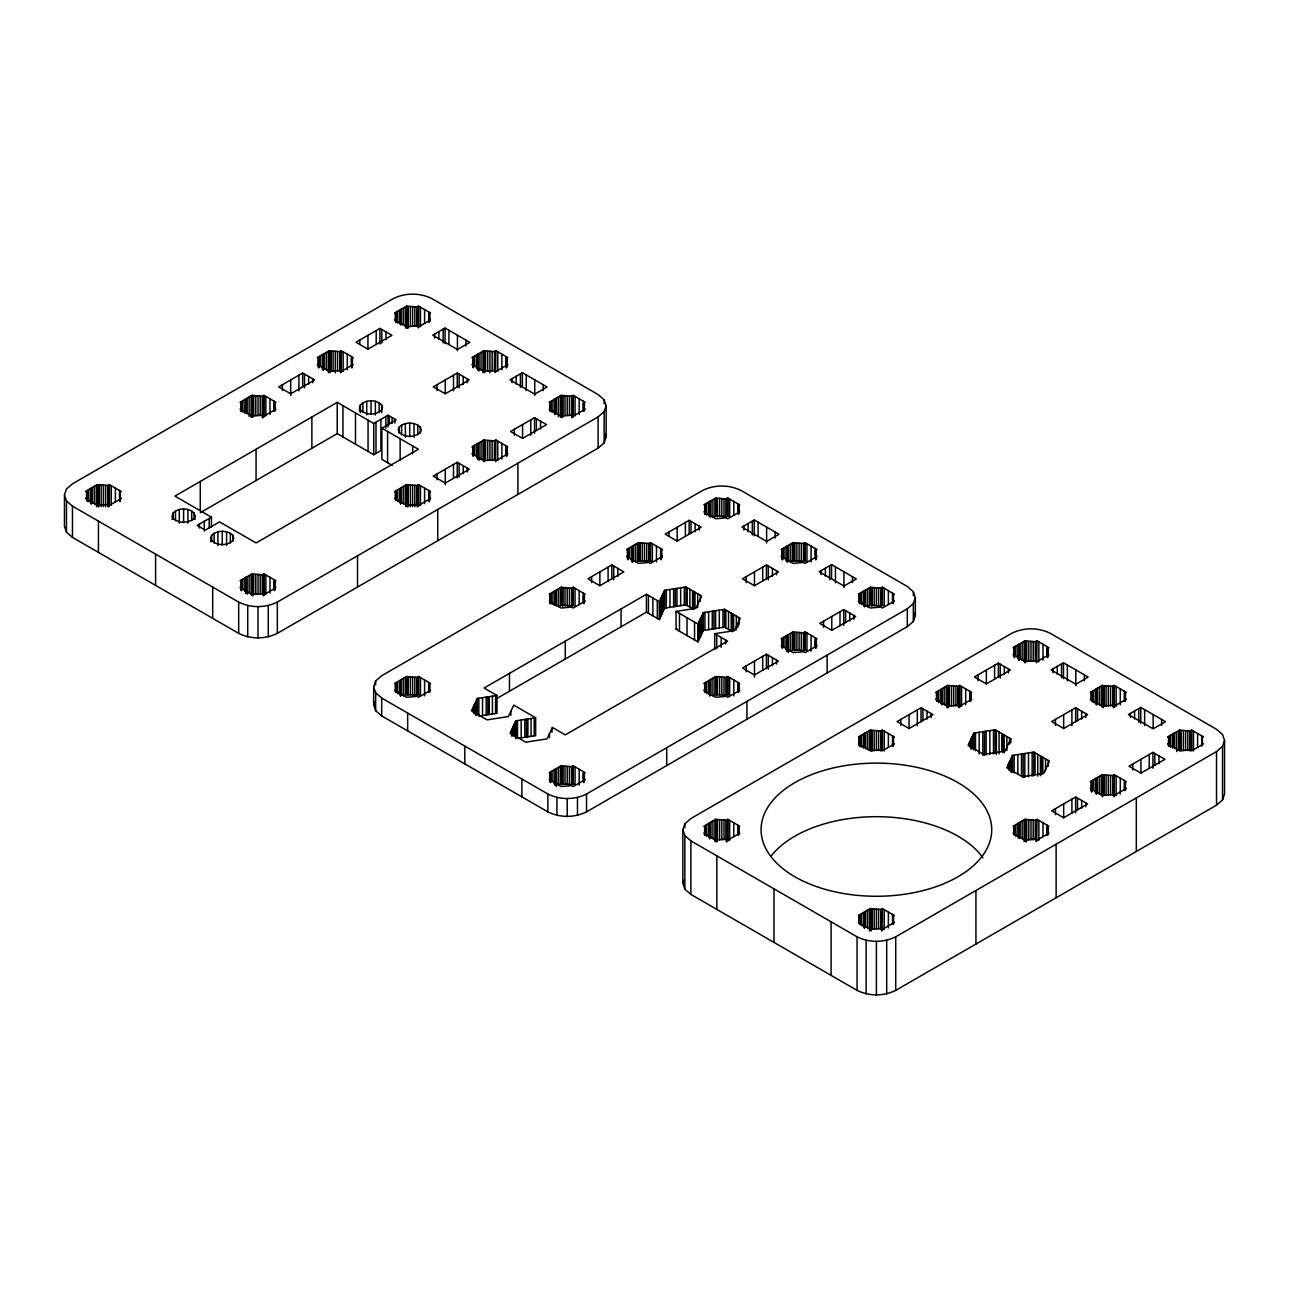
<?xml version="1.0" encoding="UTF-8"?>
<svg xmlns="http://www.w3.org/2000/svg" width="1289" height="1289" viewBox="0 0 1289 1289"><rect width="100%" height="100%" fill="white"/><g stroke="black" fill="none" stroke-linecap="round" stroke-linejoin="round"><path stroke-width="1.5" d="M87.04 492.462L87.04 497.522L85.428 498.44L97.416 505.369L107.793 504.434L109.388 505.369L121.375 498.44L119.764 497.522L119.764 492.462L121.375 491.528L109.388 484.616L107.793 485.534L97.416 484.616L85.428 491.528L87.04 492.462L87.04 501.437M241.639 403.199L241.639 408.259L240.028 409.193L245.973 412.625L252.016 416.105L262.392 415.187L263.987 416.105L275.975 409.193L274.364 408.259L274.364 403.199L275.975 402.281L263.987 395.352L262.392 396.287L252.016 395.352L240.028 402.281L241.639 403.199L241.639 411.014M241.639 581.71L241.639 586.785L240.028 587.703L252.016 594.616L262.392 593.697L263.987 594.616L275.975 587.703L274.364 586.785L274.364 581.71L275.975 580.791L263.987 573.879L262.392 574.797L252.016 573.879L240.028 580.791L241.639 581.71L241.639 590.684M318.931 358.568L318.931 363.643L317.336 364.561L329.307 371.474L339.684 370.555L341.295 371.474L353.283 364.561L351.671 363.627L351.671 358.568L353.283 357.649L341.295 350.721L339.7 351.655L329.307 350.721L317.336 357.649L318.931 358.568L318.931 367.542M550.838 403.199L550.838 408.259L549.227 409.193L561.214 416.105L571.591 415.187L573.186 416.105L585.174 409.193L583.563 408.259L583.579 403.199L585.174 402.281L573.202 395.352L571.591 396.287L561.214 395.352L549.227 402.281L550.838 403.199L550.838 411.014M550.838 595.099L550.838 600.175L549.227 601.093L561.214 608.021L571.591 607.087L573.186 608.021L585.174 601.093L583.563 600.175L583.579 595.115L585.174 594.181L573.202 587.268L571.591 588.187L561.214 587.268L549.227 594.181L550.838 595.099L550.838 603.043M550.838 773.626L550.838 778.685L549.227 779.619L561.214 786.532L571.591 785.597L573.186 786.532L585.174 779.619L583.563 778.685L583.579 773.626L585.174 772.691L573.202 765.779L571.591 766.697L561.214 765.779L549.227 772.691L550.838 773.626L550.838 782.665M628.13 550.484L628.13 555.543L626.535 556.461L638.522 563.39L648.883 562.455L650.494 563.39L662.482 556.461L660.87 555.543L660.87 550.484L662.482 549.549L650.494 542.637L648.899 543.555L638.506 542.637L626.535 549.549L628.13 550.484L628.13 559.507M705.437 505.852L705.437 510.911L703.826 511.846L715.814 518.758L726.19 517.824L727.802 518.758L739.773 511.846L738.178 510.911L738.178 505.852L739.773 504.917L727.802 498.005L726.19 498.924L715.814 498.005L703.826 504.917L705.437 505.852L705.437 513.779M705.437 684.362L705.437 689.438L703.826 690.356L709.772 693.788L715.814 697.268L726.19 696.35L727.802 697.268L739.773 690.356L738.178 689.422L738.178 684.362L739.773 683.444L727.802 676.516L726.19 677.45L715.814 676.516L703.826 683.444L705.437 684.362L705.437 692.306M705.437 827.167L705.437 832.227L703.826 833.161L715.814 840.074L726.19 839.155L727.802 840.074L739.773 833.161L738.178 832.227L738.178 827.167L739.773 826.249L727.802 819.321L726.19 820.255L715.814 819.321L703.826 826.249L705.437 827.167L705.437 835.095M782.729 550.484L782.729 555.543L781.134 556.461L793.122 563.39L803.482 562.455L805.093 563.39L817.081 556.461L815.47 555.543L815.47 550.484L817.081 549.549L805.093 542.637L803.498 543.555L793.122 542.637L781.134 549.549L782.729 550.484L782.729 559.507M782.729 639.731L782.729 644.806L781.134 645.725L793.122 652.637L803.482 651.718L805.093 652.637L817.081 645.725L815.47 644.806L815.47 639.731L817.081 638.812L805.093 631.9L803.498 632.818L793.122 631.9L781.134 638.812L782.729 639.731L782.729 647.674M859.602 596.356L860.037 600.175L858.426 601.093L870.413 608.021L880.79 607.087L882.401 608.021L894.373 601.093L892.778 600.175L892.778 595.115L894.373 594.181L882.401 587.268L880.79 588.187L870.413 587.268L858.426 594.181L860.037 595.099L859.602 602.881M859.602 739.161L860.037 742.98L858.426 743.898L870.413 750.81L880.79 749.892L882.401 750.81L894.373 743.898L892.778 742.98L892.778 737.904L894.373 736.986L882.401 730.073L880.79 730.992L870.413 730.073L858.426 736.986L860.037 737.904L859.602 745.687M859.602 917.687L860.037 921.49L858.426 922.408L870.413 929.337L880.79 928.402L882.401 929.337L894.373 922.408L892.778 921.49L892.778 916.431L894.373 915.496L882.401 908.584L880.79 909.502L870.413 908.584L858.426 915.496L860.037 916.431L859.602 924.197M1091.928 693.273L1091.928 698.348L1090.333 699.266L1096.262 702.698L1102.321 706.195L1112.681 705.26L1114.292 706.195L1126.28 699.266L1124.669 698.348L1124.669 693.289L1126.28 692.354L1114.292 685.442L1112.697 686.36L1102.321 685.442L1090.333 692.354L1091.928 693.273L1091.928 701.216M1091.928 782.536L1091.928 787.611L1090.333 788.53L1096.262 791.962L1102.321 795.442L1112.681 794.523L1114.292 795.442L1126.28 788.53L1124.669 787.595L1124.669 782.536L1126.28 781.617L1114.292 774.689L1112.697 775.624L1102.321 774.689L1090.333 781.617L1091.928 782.536L1091.928 791.575M1169.236 737.904L1169.236 742.98L1167.641 743.898L1173.57 747.33L1179.612 750.81L1189.989 749.892L1191.6 750.81L1203.572 743.898L1201.976 742.98L1201.976 737.904L1203.572 736.986L1191.6 730.073L1189.989 730.992L1179.612 730.073L1167.641 736.986L1169.236 737.904L1169.236 745.848M172.13 519.531L172.968 513.135C178.414 507.608 188.79 507.608 194.236 513.135L195.074 519.531M195.074 515.632L194.236 518.13C188.79 523.656 178.414 523.656 172.968 518.13L172.13 515.632M210.784 537.948L211.622 535.451C217.051 529.924 227.444 529.924 232.874 535.451L233.728 537.948L232.874 540.445C227.444 545.972 217.051 545.972 211.622 540.445L210.784 537.948L210.784 541.847M359.583 407.405L360.421 404.907C365.867 399.381 376.243 399.381 381.689 404.907L382.527 407.405L381.689 409.902C376.243 415.429 365.867 415.429 360.421 409.902L359.583 407.405L359.583 411.304M399.074 427.223L398.237 429.72L399.074 432.218C404.504 437.744 414.897 437.744 420.343 432.218L421.181 429.72L420.327 427.223C414.897 421.696 404.504 421.696 399.074 427.223L399.074 433.088M64.45 494.992L66.464 489.047L72.474 483.826L393.274 298.629C405.294 292.635 419.908 292.635 431.928 298.629L598.128 394.579L604.138 399.799L606.152 405.729L606.152 436.987L604.138 442.917L598.112 448.137L277.328 633.35C265.308 639.344 250.694 639.344 238.674 633.35L72.474 537.4L66.464 532.164L64.45 526.234L64.45 494.992L66.464 500.922L66.464 532.164M373.649 686.892L375.663 680.963L381.689 675.742L702.473 490.529C714.493 484.535 729.107 484.535 741.127 490.529L907.327 586.479L913.337 591.715L915.351 597.645L915.351 615.498L913.337 621.427L907.311 626.647L586.527 811.861C574.507 817.854 559.893 817.854 547.873 811.861L381.689 715.911L375.663 710.69L373.649 704.745L373.649 686.892L375.663 692.821L375.663 710.69M373.649 704.745L374.648 701.78M604.138 442.917L604.138 411.674L606.152 405.729M682.848 829.697L684.862 823.768L690.888 818.547L1011.672 633.334C1023.692 627.34 1038.306 627.34 1050.326 633.334L1216.526 729.284L1222.552 734.521L1224.55 740.45L1224.55 794.008L1222.536 799.953L1216.526 805.174L895.726 990.371C883.706 996.365 869.092 996.365 857.072 990.371L690.888 894.421L684.862 889.201L682.848 883.271L682.848 829.697L684.862 835.626L684.862 889.201M682.848 883.271L683.863 880.306M913.337 621.427L913.337 603.574L915.351 597.645M1222.536 799.953L1222.536 746.379L1224.55 740.45M396.239 313.936L396.239 319.011L394.627 319.93L406.615 326.842L416.992 325.924L418.587 326.842L430.574 319.93L428.963 319.011L428.963 313.936L430.574 313.018L418.587 306.105L416.992 307.024L406.615 306.105L394.627 313.018L396.239 313.936L396.239 321.751M396.239 492.462L396.239 497.522L394.627 498.44L400.573 501.872L406.615 505.369L416.992 504.434L418.587 505.369L430.574 498.44L428.963 497.522L428.963 492.462L430.574 491.528L418.587 484.616L416.992 485.534L406.615 484.616L394.627 491.528L396.239 492.462L396.239 500.261M473.53 358.568L473.53 363.643L471.935 364.561L483.907 371.474L494.283 370.555L495.894 371.474L507.882 364.561L506.271 363.627L506.271 358.568L507.882 357.649L495.894 350.721L494.299 351.655L483.907 350.721L471.935 357.649L473.53 358.568L473.53 367.542M473.53 447.831L473.53 452.89L471.935 453.825L483.907 460.737L494.283 459.802L495.894 460.737L507.882 453.825L506.271 452.89L506.271 447.831L507.882 446.896L495.894 439.984L494.299 440.902L483.907 439.984L471.935 446.896L473.53 447.831L473.53 455.645M396.239 684.362L396.239 689.438L394.627 690.356L406.615 697.268L416.992 696.35L418.587 697.268L430.574 690.356L428.963 689.422L428.963 684.362L430.574 683.444L418.587 676.516L416.992 677.45L406.615 676.516L394.627 683.444L396.239 684.362L396.239 692.306M937.329 693.273L937.329 698.348L935.733 699.266L941.663 702.698L947.721 706.195L958.081 705.26L959.693 706.195L971.68 699.266L970.069 698.348L970.069 693.289L971.68 692.354L959.693 685.442L958.098 686.36L947.721 685.442L935.733 692.354L937.329 693.273L937.329 701.216M1014.636 648.657L1014.636 653.716L1013.041 654.651L1018.971 658.067L1025.013 661.563L1035.389 660.629L1037.001 661.563L1048.972 654.651L1047.377 653.716L1047.377 648.657L1048.972 647.723L1037.001 640.81L1035.389 641.729L1025.013 640.81L1013.041 647.723L1014.636 648.657L1014.636 657.68M1014.636 827.167L1014.636 832.227L1013.041 833.161L1025.013 840.074L1035.389 839.155L1037.001 840.074L1048.972 833.161L1047.377 832.227L1047.377 827.167L1048.972 826.249L1037.001 819.321L1035.389 820.255L1025.013 819.321L1013.041 826.249L1014.636 827.167L1014.636 835.095M478.847 698.267L478.847 716.12L496.99 713.316L496.99 695.448L477.188 698.525L471.468 710.835L487.081 719.858L508.43 716.555L513.731 705.115L535.644 717.764L535.644 735.632L517.501 738.436L517.501 720.583M535.644 717.764L515.826 720.841L510.122 733.151L525.735 742.174L547.068 738.871L552.385 727.431L565.275 734.875L727.608 641.149L714.718 633.705L714.718 649.575M497.635 698.058L646.433 612.146L659.323 619.59L659.323 601.737L664.641 590.298L685.974 586.994L701.587 596.017L695.883 608.327L676.064 611.389L676.064 629.258L697.977 641.906L703.278 630.466L703.278 612.613L724.627 609.31L740.24 618.333L734.521 630.643L714.718 633.705M659.323 619.59L664.641 608.15L664.641 590.298M697.977 641.906L697.977 624.053L703.278 612.613M973.84 733.103L968.12 745.413L983.733 754.436L1005.082 751.133L1010.785 738.823L995.172 729.8L973.84 733.103L973.84 748.973M1012.477 755.418L1006.773 767.728L1022.386 776.751L1043.719 773.448L1049.439 761.122L1033.826 752.115L1012.477 755.418L1012.477 771.289M66.464 500.922L72.474 506.142L238.674 602.092C250.694 608.086 265.308 608.086 277.328 602.092L598.112 416.895L604.138 411.674M375.663 692.821L381.689 698.058L547.873 794.008C559.893 800.002 574.507 800.002 586.527 794.008L907.311 608.795L913.337 603.574M684.862 835.626L690.888 840.863L857.072 936.813C869.092 942.807 883.706 942.807 895.726 936.813L1216.526 751.6L1222.536 746.379M302.641 373.037L278.682 386.877L290.67 393.79L314.629 379.965L302.641 373.037L302.641 386.716M379.949 328.405L355.973 342.246L367.961 349.158L391.92 335.333L379.949 328.405L379.949 344.034M445.059 328.083L432.701 335.221L457.434 349.496L469.808 342.358L445.059 328.083L445.059 343.712M392.291 465.426L381.882 459.4L381.882 428.157L396.174 419.908L388.053 415.219L373.762 423.469L337.235 402.377L174.901 496.104L211.428 517.195L211.428 526.959M200.262 512.716L337.235 433.636L373.762 454.727L380.916 450.586L380.916 419.344M457.241 373.037L433.281 386.877L445.269 393.79L469.228 379.965L457.241 373.037L457.241 386.716M211.428 517.195L197.12 525.445L205.241 530.133L219.549 521.884L256.076 542.959L418.393 449.249L381.882 428.157M522.367 372.714L509.993 379.852L534.726 394.128L547.1 386.99L522.367 372.714L522.367 386.378M457.241 462.3L433.281 476.14L445.269 483.053L469.228 469.212L457.241 462.3L457.241 477.929M534.548 417.668L510.589 431.509L522.561 438.421L546.52 424.58L534.548 417.668L534.548 433.297M611.84 564.953L587.881 578.777L599.868 585.705L623.828 571.865L611.84 564.953L611.84 578.842M689.148 520.321L665.188 534.162L677.16 541.074L701.119 527.233L689.148 520.321L689.148 534.21M420.472 677.595L420.472 695.464L418.587 694.384L416.992 695.303L406.615 694.384L403.731 696.044L403.731 678.175M575.071 588.348L575.071 606.201L573.202 605.121L571.591 606.039L561.214 605.121L558.33 606.781L558.33 588.928M652.363 543.716L652.363 561.569L650.494 560.489L648.899 561.408L638.506 560.489L635.638 562.149L635.638 544.296M729.671 499.085L729.671 516.937L727.802 515.858L726.19 516.792L715.814 515.858L712.93 517.517L712.93 499.665M754.274 519.983L741.9 527.137L766.633 541.412L779.007 534.274L754.274 519.983L754.274 535.853M659.323 601.737L646.433 594.293L484.1 688.02L496.99 695.448M766.439 564.953L742.48 578.777L754.468 585.705L778.427 571.865L766.439 564.953L766.439 578.842M806.962 543.716L806.962 561.569L805.093 560.489L803.498 561.408L793.122 560.489L790.238 562.149L790.238 544.296M831.566 564.614L819.192 571.752L843.941 586.044L856.299 578.89L831.566 564.614L831.566 578.503M766.439 654.2L742.48 668.04L754.468 674.953L778.427 661.128L766.439 654.2L766.439 668.089M843.747 609.584L819.788 623.409L831.759 630.337L855.735 616.496L843.747 609.584L843.747 625.455M575.071 766.858L575.071 784.711L573.202 783.631L571.591 784.566L561.214 783.631L558.33 785.291L558.33 767.438M729.671 677.595L729.671 695.464L727.802 694.384L726.19 695.303L715.814 694.384L712.93 696.044L712.93 678.175M806.962 632.98L806.962 650.832L805.093 649.753L803.498 650.671L793.122 649.753L790.238 651.412L790.238 633.56M884.27 588.348L884.27 606.201L882.401 605.121L880.79 606.039L870.413 605.121L867.545 606.781L867.545 588.928M921.039 707.758L897.08 721.582L909.067 728.511L933.027 714.67L921.039 707.758L921.039 721.647M998.347 663.126L974.387 676.951L986.359 683.879L1010.334 670.038L998.347 663.126L998.347 677.015M1063.473 662.788L1051.099 669.926L1075.832 684.217L1088.206 677.063L1063.473 662.788L1063.473 678.659M1075.638 707.758L1051.679 721.582L1063.667 728.511L1087.626 714.67L1075.638 707.758L1075.638 721.647M1140.765 707.419L1128.407 714.557L1153.139 728.833L1165.498 721.695L1140.765 707.419L1140.765 723.29M1075.638 797.005L1051.679 810.845L1063.667 817.758L1087.626 803.933L1075.638 797.005L1075.638 812.876M1152.946 752.373L1128.987 766.214L1140.958 773.126L1164.934 759.302L1152.946 752.373L1152.946 768.26M664.641 608.15L685.974 604.847L693.788 609.359L693.788 591.506M676.064 629.258L677.482 629.032M703.278 630.466L724.627 627.163L732.426 631.674L732.426 613.822M1173.57 747.33L1173.618 733.522M864.371 747.33L864.548 733.457M555.172 604.525L555.462 590.588M676.064 611.389L697.977 624.053M914.352 612.533L915.351 615.498M605.153 434.022L606.152 436.987M1216.526 751.6L1216.526 805.174M1202.395 739.161L1202.395 743.141M1201.976 737.904L1201.976 745.848M1201.702 735.906L1201.702 745.815M1197.594 733.522L1197.594 747.411M1193.469 731.153L1193.469 750.988M1191.6 730.073L1191.6 749.908M1191.342 730.219L1191.342 750.053M1190.794 730.525L1190.794 750.375M1190.246 730.847L1190.246 750.681M1189.989 730.992L1189.989 750.826M1187.814 730.734L1187.814 750.585M1185.606 730.654L1185.606 750.504M1183.399 730.734L1183.399 750.585M1180.966 730.847L1181.207 750.826M1180.418 730.525L1180.418 750.375M1179.612 730.073L1179.87 750.053M1178.71 730.589L1178.71 750.424M1176.744 731.733L1176.744 751.568M1174.762 732.877L1174.762 748.748M1173.86 733.393L1173.747 747.346M1173.393 733.667L1173.393 747.556M1172.491 734.182L1172.491 748.071M1170.509 735.326L1170.509 747.233M1168.978 737.759L1168.978 745.703M1168.801 739.161L1168.656 746.395M1168.527 736.47L1168.527 746.379M1161.631 719.471L1161.631 725.417M1158.94 755.837L1158.94 763.781M1154.815 753.469L1154.815 765.36M1153.139 714.557L1153.139 728.446M1149.208 754.548L1149.208 768.437M1144.632 709.643L1144.632 725.53M1140.958 759.302L1140.958 773.191M1138.832 708.531L1138.832 722.42M1136.318 797.907L1136.318 851.465M1134.578 710.996L1134.578 718.924M1132.725 764.055L1132.725 770M1130.34 713.445L1130.34 717.409M1125.474 692.821L1125.474 700.749M1125.474 782.069L1125.474 790.012M1125.104 694.545L1125.104 701.055M1125.104 783.793L1125.104 790.318M1124.926 693.144L1124.926 701.071M1124.926 782.391L1124.926 790.334M1124.669 693.289L1124.669 701.216M1124.669 782.536L1124.669 790.479M1124.411 691.275L1124.411 701.2M1124.411 780.538L1124.411 790.447M1120.286 688.89L1120.286 704.761M1120.286 778.153L1120.286 794.024M1116.161 686.521L1116.161 706.356M1116.161 775.769L1116.161 795.619M1114.292 685.442L1114.292 707.258M1114.292 774.689L1114.292 796.521M1114.05 685.587L1114.05 707.403M1114.05 774.834L1114.05 796.666M1113.503 685.893L1113.503 707.725M1113.503 775.156L1113.503 794.991M1112.939 686.215L1112.939 706.066M1112.939 775.479L1112.939 795.313M1112.697 686.36L1112.697 706.195M1112.697 775.624L1112.697 795.458M1110.522 686.119L1110.522 705.953M1110.522 775.366L1110.522 795.216M1108.298 686.022L1108.298 705.873M1108.298 775.285L1108.298 795.12M1106.091 686.119L1106.091 705.953M1106.091 775.366L1106.091 795.216M1103.916 686.36L1103.916 706.195M1103.916 775.624L1103.916 795.458M1103.658 686.215L1103.658 706.05M1103.658 775.479L1103.658 795.313M1103.11 685.893L1103.11 707.725M1103.11 775.156L1103.11 794.991M1102.562 685.587L1102.562 707.403M1102.562 774.834L1102.562 796.666M1102.321 685.442L1102.321 707.258M1102.321 774.689L1102.321 796.521M1101.418 685.957L1101.418 705.792M1101.418 775.221L1101.418 795.055M1099.436 687.101L1099.436 704.954M1099.436 776.349L1099.436 794.217M1097.455 688.245L1097.455 704.116M1097.455 777.493L1097.455 793.363M1096.568 688.761L1096.44 704.696M1096.568 778.024L1096.44 793.96M1096.327 688.89L1096.327 704.761M1096.327 778.153L1096.327 794.024M1096.085 689.035L1096.085 702.924M1096.085 778.298L1096.085 792.187M1095.183 689.551L1095.183 703.44M1095.183 778.814L1095.183 792.703M1093.217 690.695L1093.217 702.602M1093.217 779.958L1093.217 789.867M1091.686 693.128L1091.686 701.071M1091.686 782.391L1091.686 791.72M1091.509 694.545L1091.509 701.055M1091.509 783.793L1091.509 791.736M1091.235 691.839L1091.235 699.766M1091.235 781.102L1091.235 791.011M1085.757 713.59L1085.757 717.554M1085.757 802.854L1085.757 806.817M1084.339 674.84L1084.339 680.785M1081.632 711.206L1081.632 719.149M1081.632 800.469L1081.632 808.412M1077.523 708.837L1077.523 720.744M1077.523 798.084L1077.523 809.991M1075.832 669.926L1075.832 685.796M1071.9 709.917L1071.9 725.788M1071.9 799.164L1071.9 813.053M1067.34 665.027L1067.34 680.898M1063.667 714.67L1063.667 728.559M1063.667 803.933L1063.667 817.822M1061.54 663.899L1061.54 677.788M1057.286 666.365L1057.286 674.292M1056.126 844.198L1056.126 897.772M1055.433 719.423L1055.433 725.385M1055.433 808.686L1055.433 814.632M1053.032 668.814L1053.032 672.777M1048.183 648.19L1048.183 656.133M1048.231 760.429L1048.231 766.375M1048.183 826.7L1048.183 834.644M1047.796 649.914L1047.941 657.132M1047.796 828.424L1047.796 834.95L1047.619 827.022M1047.619 648.512L1047.619 656.439M1047.377 648.657L1047.377 657.68M1047.377 827.167L1047.377 835.111M1047.103 646.643L1047.103 656.568M1047.103 825.153L1047.103 835.079M1045.54 758.867L1045.54 770.774M1042.994 644.274L1042.994 660.145M1042.994 822.785L1042.994 836.674M1042.849 757.32L1042.849 773.191M1041.641 756.627L1041.641 774.48M1040.416 755.918L1040.416 775.752M1038.87 641.89L1038.87 661.724M1038.87 820.4L1038.87 840.251M1037.726 754.371L1037.726 776.187M1037.001 640.81L1036.743 662.772M1037.001 819.321L1036.743 841.298M1036.195 641.278L1036.195 661.112M1036.195 819.788L1036.195 841.604M1035.647 641.584L1035.647 661.434M1035.647 820.11L1035.647 839.945M1035.389 641.729L1035.389 661.579M1035.389 820.255L1035.389 840.09M1035.035 752.808L1035.035 774.641M1033.826 752.115L1033.826 775.914M1033.214 641.487L1033.214 661.321M1033.214 819.997L1033.214 839.832M1032.151 752.373L1032.151 776.171M1031.007 641.406L1031.007 661.241M1031.007 819.917L1031.007 839.751M1028.799 641.487L1028.799 661.321M1028.799 819.997L1028.799 839.832M1028.493 752.937L1028.493 776.751M1026.608 641.729L1026.608 661.579M1026.608 820.255L1026.608 840.09M1026.366 641.584L1026.366 661.434M1026.366 820.11L1026.366 841.926M1025.818 641.278L1025.818 661.112M1025.818 819.788L1025.818 841.604M1025.271 640.955L1025.271 662.772M1025.271 819.466L1025.271 841.298M1025.013 640.81L1025.013 662.627M1025.013 819.321L1025.013 841.153M1024.819 753.501L1024.819 777.315M1024.111 641.326L1024.111 661.16M1024.111 819.836L1024.111 841.669M1023.16 753.759L1023.16 777.573M1022.145 642.47L1022.145 660.322M1022.145 820.98L1022.145 838.849M1021.484 754.017L1021.484 775.849M1020.163 643.614L1020.163 659.485M1020.163 822.124L1020.163 837.995M1019.261 644.129L1019.019 660.145M1019.261 822.64L1019.019 838.656M1018.906 644.339L1018.793 660.274M1018.906 822.849L1018.793 836.803M1017.891 644.919L1017.891 658.808M1017.827 754.581L1017.827 774.431M1017.891 823.445L1017.891 837.334M1015.909 646.063L1015.909 655.988M1015.909 824.573L1015.909 836.48M1014.379 648.512L1014.379 656.439M1014.379 827.022L1014.379 834.95M1013.927 647.207L1014.056 657.132M1014.153 755.161L1014.153 773.013M1013.927 825.717L1014.056 833.661M1013.831 648.19L1013.831 656.117M1013.831 826.7L1013.831 834.644M1012.042 756.369L1012.042 772.24M1011.059 758.496L1011.059 772.385M1010.785 738.823L1010.785 742.786M1010.077 760.607L1010.077 770.532M1009.625 761.573L1009.625 769.501M1009.577 738.114L1009.577 744.059M1009.174 762.54L1009.174 770.468M1008.449 668.959L1008.449 672.922M1008.191 764.651L1008.191 768.615M1006.886 736.567L1006.886 750.456M1004.34 666.574L1004.34 674.518M1004.195 735.004L1004.195 752.873M1002.987 734.311L1002.987 752.164M1001.762 733.602L1001.762 751.455M1000.216 664.206L1000.216 678.095M999.072 732.055L999.072 753.872M996.397 730.509L996.397 754.307M995.172 729.8L995.172 753.598M994.609 665.285L994.609 679.174M993.513 730.057L993.513 753.856M989.839 730.621L989.839 754.436M986.359 670.038L986.359 683.927M986.166 731.185L986.166 755M984.506 731.443L984.506 755.257M982.83 731.701L982.83 755.515M979.173 732.265L979.173 754.097M978.125 674.792L978.125 680.753M975.934 890.506L975.934 944.08M975.499 732.845L975.499 750.697M973.388 734.053L973.388 749.924M972.405 736.18L972.405 748.087M971.423 738.291L971.423 748.216M970.971 739.258L970.971 749.183M970.875 692.821L970.875 700.749M970.504 694.545L970.504 701.055M970.536 740.224L970.536 748.152M970.327 693.144L970.327 701.071M970.069 693.289L970.069 701.216M969.811 691.275L969.811 701.2M969.554 742.335L969.554 746.299M965.687 688.89L965.687 704.761M961.562 686.521L961.562 706.356M959.693 685.442L959.693 707.258M959.451 685.587L959.451 707.403M958.887 685.893L958.887 707.725M958.339 686.215L958.339 706.066M958.098 686.36L958.098 706.195M955.922 686.119L955.922 705.953M953.699 686.022L953.699 705.873M951.491 686.119L951.491 705.953M949.316 686.36L949.316 706.195M949.058 686.215L949.058 706.05M948.511 685.893L948.511 707.725M947.963 685.587L947.963 707.403M947.721 685.442L947.721 707.258M946.819 685.957L946.819 707.774M944.837 687.101L944.837 704.954M942.855 688.245L942.855 704.116M941.953 688.761L941.953 704.632M941.84 688.825L941.727 704.761M941.598 688.971L941.486 702.924M940.583 689.551L940.583 703.44M938.618 690.695L938.618 702.602M937.087 693.128L937.087 701.071M936.636 691.839L936.765 699.782M936.539 692.821L936.539 700.749M931.157 713.59L931.157 717.554M927.033 711.206L927.033 719.149M922.924 708.837L922.924 720.744M917.301 709.917L917.301 725.788M913.337 591.715L913.337 595.679M909.067 714.67L909.067 728.559M907.311 608.795L907.311 626.647M900.834 719.423L900.834 725.385M895.726 936.813L895.726 990.371M893.567 594.648L893.341 603.59M893.567 737.453L893.341 746.395M893.567 915.963L893.567 923.891M893.196 596.372L893.196 602.881M893.196 739.161L893.196 745.687M893.196 917.687L893.196 924.197M893.019 594.97L893.019 602.898M893.019 737.759L893.019 745.703M893.019 916.286L893.019 924.213M892.778 595.115L892.778 603.043M892.778 737.904L892.778 745.848M892.778 916.431L892.778 924.358M892.504 593.101L892.504 603.026M892.504 735.906L892.504 745.815M892.504 914.417L892.504 924.342M888.379 590.716L888.379 604.605M888.379 733.522L888.379 747.411M888.379 912.048L888.379 927.919M886.687 940.277L886.687 993.851M884.27 731.153L884.27 750.988M884.27 909.663L884.27 929.498M882.401 587.268L882.401 605.121M882.401 730.073L882.401 749.908M882.401 908.584L882.401 930.4M882.143 587.413L882.143 605.266M882.143 730.219L882.143 750.053M882.143 908.729L882.143 930.545M881.595 587.72L881.595 605.588M881.595 730.525L881.595 750.375M881.595 909.051L881.595 930.867M881.048 588.042L881.048 605.894M881.048 730.847L881.048 750.681M881.048 909.357L881.048 929.208M880.79 588.187L880.79 606.039M880.79 730.992L880.79 750.826M880.79 909.502L880.79 929.353M878.615 587.945L878.615 605.798M878.615 730.734L878.615 750.585M878.615 909.261L878.615 929.095M876.407 587.848L876.407 605.717M876.407 730.654L876.407 750.504M876.407 909.18L876.407 929.015M876.407 941.437L876.407 995.011M874.2 587.945L874.2 605.798M874.2 730.734L874.2 750.585M874.2 909.261L874.2 929.095M872.009 588.187L872.009 606.039M872.009 730.992L872.009 750.826M872.009 909.502L872.009 929.353M871.767 588.042L871.767 605.894M871.767 730.847L871.767 750.681M871.767 909.357L871.767 929.208M871.219 587.72L871.219 605.588M871.219 730.525L871.219 750.375M871.219 909.051L871.219 930.867M870.671 587.413L870.671 605.266M870.671 730.219L870.671 750.053M870.671 908.729L870.671 930.545M870.413 587.268L870.413 605.121M870.413 730.073L870.413 749.908M870.413 908.584L870.413 930.4M869.511 587.784L869.511 605.637M869.511 730.589L869.511 750.424M869.511 909.099L869.511 930.932M867.545 731.733L867.545 749.586M867.545 910.243L867.545 928.096M866.127 940.277L866.127 993.851M865.564 590.072L865.564 605.943M865.564 732.877L865.564 748.748M865.564 911.387L865.564 927.258M864.661 590.588L864.661 606.458M864.661 733.393L864.661 747.282M864.661 927.774L864.661 911.903L864.42 927.919M864.548 590.652L864.42 606.587M864.307 590.797L864.307 606.668M864.307 733.586L864.194 747.556M864.307 912.113L864.307 927.983M863.292 591.377L863.292 605.266M863.292 734.182L863.292 748.071M863.292 912.693L863.292 926.582M861.31 592.521L861.31 604.428M861.31 735.326L861.31 747.233M861.31 913.837L861.31 925.744M859.779 594.954L860.037 603.043M859.779 737.759L860.037 745.848M859.779 916.286L860.037 924.358M859.328 593.665L859.457 603.59M859.328 736.47L859.457 746.395M859.328 914.981L859.457 922.924M859.231 594.648L859.231 602.575M859.231 737.453L859.231 745.38M859.231 915.963L859.231 923.891M857.072 936.813L857.072 990.371M853.85 615.417L853.85 619.381M852.432 576.666L852.432 582.612M849.741 613.032L849.741 620.976M845.616 610.664L845.616 622.571M843.941 571.752L843.941 587.623M840.009 611.743L840.009 625.632M835.433 566.854L835.433 582.725M831.759 616.496L831.759 630.385M831.099 921.812L831.099 975.386M829.633 565.726L829.633 579.615M827.119 655.102L827.119 672.955M825.379 568.191L825.379 576.119M823.526 621.25L823.526 627.211M821.125 570.64L821.125 574.604M816.275 550.016L816.275 557.96M816.275 639.28L816.275 647.207M816.05 553.013L816.05 558.959M816.05 642.26L816.05 648.222M815.905 551.74L815.905 559.668M815.905 640.987L815.905 647.513M815.728 550.339L815.728 559.652M815.728 639.586L815.47 647.674M815.212 548.47L815.212 558.395M815.212 637.733L815.212 647.642M811.087 546.101L811.087 561.972M811.087 635.348L811.087 651.219M805.093 542.637L805.093 560.489M805.093 631.9L805.093 649.753M804.852 542.782L804.852 560.634M804.852 632.045L804.852 649.898M804.288 543.104L804.288 560.957M804.288 632.351L804.288 650.204M803.74 543.41L803.74 561.279M803.74 632.673L803.74 650.526M803.498 543.555L803.498 561.408M803.498 632.818L803.498 650.671M801.307 543.313L801.307 561.166M801.307 632.561L801.307 650.429M799.099 543.233L799.099 561.086M799.099 632.48L799.099 650.349M796.892 543.313L796.892 561.166M796.892 632.561L796.892 650.429M794.717 543.555L794.717 561.408M794.717 632.818L794.717 650.671M794.459 543.41L794.459 561.263M794.459 632.673L794.459 650.526M793.911 543.104L793.911 560.957M793.911 632.351L793.911 650.204M793.363 542.782L793.363 560.634M793.363 632.045L793.363 649.898M793.122 542.637L793.122 560.489M793.122 631.9L793.122 649.753M792.219 543.152L792.219 561.005M792.219 632.416L792.219 650.268M788.256 545.44L788.256 561.311M788.256 634.687L788.256 652.556M787.353 561.827L787.353 545.956L786.999 562.036M787.353 651.09L787.353 635.219L786.999 651.299M786.886 546.23L786.886 560.119M786.886 635.493L786.886 649.382M785.984 546.745L785.984 560.634M785.984 636.009L785.984 649.898M784.002 547.889L784.002 557.815M784.002 637.153L784.002 647.062M782.487 550.339L782.487 559.652M782.487 639.586L782.487 647.529M782.31 551.74L782.31 559.668M782.31 640.987L782.31 647.513M782.036 549.033L782.165 558.959M782.036 638.297L782.165 648.222M776.558 570.785L776.558 574.749M776.558 660.049L776.558 664.012M775.14 532.035L775.14 537.996M773.98 888.83L773.98 942.404M772.433 568.401L772.433 576.344M772.433 657.664L772.433 665.607M768.325 566.032L768.325 579.921M768.325 655.295L768.325 669.168M766.633 527.12L766.633 543.007M762.701 567.112L762.701 581.001M762.701 656.375L762.701 670.264M758.125 522.222L758.125 536.111M754.468 571.865L754.468 585.754M754.468 661.128L754.468 676.999M752.341 521.11L752.341 534.999M748.087 523.56L748.087 531.487M746.927 701.409L746.927 719.262M746.234 576.618L746.234 582.58M746.234 665.881L746.234 671.827M743.834 526.009L743.834 529.988M738.968 505.385L738.968 513.328M739.016 617.624L739.016 623.57M738.968 683.895L738.968 691.839M738.968 826.7L738.968 834.644M738.742 508.382L738.742 514.327M738.806 621.411L738.806 625.374M738.742 686.892L738.742 690.872M738.742 829.697L738.742 833.661M738.42 505.707L738.42 513.634M738.42 684.217L738.42 692.161M738.42 827.022L738.42 834.966M738.178 505.852L738.178 513.779M738.178 684.362L738.178 692.306M738.178 827.167L738.178 835.111M737.904 503.838L737.904 513.763M737.904 682.364L737.904 692.274M737.904 825.153L737.904 835.079M737.824 623.522L737.824 627.485M736.341 616.078L736.341 629.967M733.779 501.469L733.779 515.358M733.65 614.515L733.65 630.402M733.779 679.98L733.779 695.851M733.779 822.785L733.779 836.674M731.217 613.113L731.217 630.966M729.671 820.4L729.671 840.251M728.527 611.566L728.527 629.419M727.802 498.005L727.802 515.858M727.802 676.516L727.802 694.384M727.802 819.321L727.802 841.153M727.544 498.15L727.544 516.003M727.544 676.661L727.544 694.529M727.544 819.466L727.544 841.298M726.996 498.472L726.996 516.325M726.996 676.983L726.996 694.835M726.996 819.788L726.996 841.604M726.448 498.779L726.448 516.647M726.448 677.305L726.448 695.158M726.448 820.11L726.448 841.926M726.19 498.924L726.19 516.792M726.19 677.45L726.19 695.303M726.19 820.255L726.19 840.09M725.836 610.019L725.836 627.872M725.594 639.989L725.594 643.952M724.627 609.31L724.627 627.163M724.015 498.682L724.015 516.535M724.015 677.192L724.015 695.045M724.015 819.997L724.015 839.832M722.952 609.568L722.952 627.421M721.808 498.601L721.808 516.454M721.808 677.112L721.808 694.964M721.808 819.917L721.808 839.751M721.163 637.427L721.163 647.352M719.6 498.682L719.6 516.535M719.6 677.192L719.6 695.045M719.6 819.997L719.6 839.832M719.294 610.132L719.294 627.985M717.409 498.924L717.409 516.792M717.409 677.45L717.409 695.303M717.409 820.255L717.409 840.09M717.167 498.779L717.167 516.647M717.167 677.305L717.167 695.158M717.167 820.11L717.167 841.926M716.732 634.881L716.732 648.754M716.845 855.848L716.845 909.422M716.62 498.472L716.62 516.325M716.62 676.983L716.62 694.835M716.62 819.788L716.62 841.604M716.072 498.15L716.072 516.003M716.072 676.661L716.072 694.529M716.072 819.466L716.072 841.298M715.814 498.005L715.814 515.858M715.621 610.696L715.621 628.565M715.814 676.516L715.814 694.384M715.814 819.321L715.814 841.153M714.912 498.521L714.912 516.39M714.912 677.047L714.912 694.9M714.912 819.836L714.912 841.669M713.961 610.954L713.961 628.823M712.93 820.98L712.93 838.849M712.285 611.212L712.285 629.08M710.964 500.809L710.964 516.68M710.964 679.319L710.964 695.19M710.964 822.124L710.964 837.995M710.062 501.324L710.062 517.195M710.062 679.851L709.933 695.786M710.062 822.64L709.933 838.591M709.82 501.469L709.707 515.423M709.82 679.98L709.707 695.915M709.82 822.785L709.707 838.72M709.578 501.598L709.578 515.487M709.578 680.125L709.578 694.014M709.578 822.914L709.578 836.803M708.692 502.114L708.692 516.003M708.612 611.776L708.612 629.644M708.692 680.64L708.692 694.529M708.692 823.445L708.692 837.334M706.71 503.258L706.71 515.165M706.71 681.784L706.71 693.675M706.71 824.573L706.71 836.48M705.18 505.707L705.18 513.634M705.18 684.217L705.18 692.161M705.18 827.022L705.18 834.95M705.002 507.109L704.857 514.327M704.954 612.356L704.954 630.208M705.002 685.619L705.002 692.145M705.002 828.424L705.002 834.95M704.729 504.402L704.729 514.327M704.729 682.912L704.632 691.839M704.729 825.717L704.632 834.644M702.843 613.564L702.843 631.433M701.861 615.691L701.861 633.543M700.878 617.802L700.878 635.67M700.378 595.309L700.378 601.254M700.426 618.768L700.426 636.621M700.04 619.59L700.04 637.443M699.25 526.154L699.25 530.117M699.202 621.411L699.202 639.263M698.364 623.215L698.364 641.084M697.687 593.762L697.687 607.651M695.142 523.785L695.142 531.712M694.997 592.215L694.997 608.086M694.545 622.071L694.545 639.924M692.564 590.797L692.564 608.65M691.017 521.401L691.017 533.308M690.888 840.863L690.888 894.421M689.873 589.25L689.873 607.103M687.198 587.703L687.198 605.556M687.021 617.721L687.021 635.574M685.974 586.994L685.974 604.847M685.394 522.48L685.394 536.369M684.862 823.768L684.862 827.731M684.298 587.252L684.298 605.105M680.64 587.816L680.64 605.669M679.48 613.371L679.48 631.223M677.16 527.233L677.16 541.122M676.967 588.38L676.967 606.249M675.307 588.638L675.307 606.507M673.631 588.896L673.631 606.765M669.974 589.476L669.974 607.328M668.927 531.986L668.927 535.966M666.719 747.701L666.719 765.553M666.3 590.04L666.3 607.892M664.189 591.264L664.189 609.117M663.207 593.375L663.207 611.228M662.224 595.486L662.224 613.355M661.676 550.016L661.676 557.96M661.773 596.453L661.773 614.305M661.45 553.013L661.45 558.959M661.386 597.274L661.386 615.143M661.128 550.339L661.305 559.668M660.87 550.484L660.87 559.507M660.596 548.47L660.596 558.395M660.548 599.095L660.548 616.948M659.71 600.916L659.71 618.768M657.309 600.577L657.309 618.43M656.488 546.101L656.488 561.972M652.879 598.015L652.879 615.868M650.494 542.637L650.494 560.489M650.252 542.782L650.252 560.634M649.688 543.104L649.688 560.957M649.14 543.41L649.14 561.279M648.899 543.555L648.899 561.408M648.448 595.454L648.448 613.306M646.707 543.313L646.707 561.166M646.433 594.293L646.433 612.146M644.5 543.233L644.5 561.086M642.293 543.313L642.293 561.166M640.117 543.555L640.117 561.408M639.86 543.41L639.86 561.263M639.312 543.104L639.312 560.957M638.764 542.782L638.764 560.634M638.506 542.637L638.506 560.489M637.62 543.152L637.62 561.005M633.656 545.44L633.656 561.311M632.754 545.956L632.641 561.891M632.512 546.085L632.4 562.036M632.287 546.23L632.287 562.101M631.384 546.745L631.384 560.634M629.403 547.889L629.403 557.815M627.888 550.339L627.888 559.652L627.695 551.74M627.437 549.033L627.437 558.959M621.072 608.94L621.072 626.792M617.834 568.401L617.834 576.344M613.709 566.032L613.709 579.921M608.102 567.112L608.102 581.001M604.138 399.799L604.138 403.715M599.868 571.865L599.868 585.754M598.112 416.895L598.112 448.137M591.619 576.618L591.619 582.58M586.527 794.008L586.527 811.861M584.368 402.732L584.368 410.547M584.368 594.648L584.368 602.575M584.368 773.158L584.368 781.102M583.998 404.456L583.998 410.917M583.998 596.372L584.143 603.59M583.998 774.882L584.143 782.101M583.82 403.054L583.82 410.869M583.82 594.97L583.82 602.898M583.82 773.481L583.82 781.408M583.579 403.199L583.579 411.014M583.579 595.115L583.579 603.043M583.579 773.626L583.563 782.649M583.305 401.185L583.305 410.965M583.305 593.101L583.305 603.026M583.305 771.612L583.305 781.537M579.18 398.817L579.18 414.446M579.18 590.716L579.18 604.605M579.18 769.243L579.18 785.114M577.472 797.488L577.472 815.341M575.071 396.432L575.071 415.96M573.202 395.352L573.202 416.846M573.202 587.268L573.202 605.121M573.202 765.779L573.202 783.631M572.944 395.497L572.944 416.992M572.944 587.413L572.944 605.266M572.944 765.924L572.944 783.776M572.397 395.82L572.397 417.298M572.397 587.72L572.397 605.588M572.397 766.246L572.397 784.099M571.849 396.142L571.849 417.62M571.849 588.042L571.849 605.894M571.849 766.552L571.849 784.421M571.591 396.287L571.591 415.815M571.591 588.187L571.591 606.039M571.591 766.697L571.591 784.566M569.416 396.029L569.416 415.557M569.416 587.945L569.416 605.798M569.416 766.456L569.416 784.308M567.208 395.949L567.208 415.477M567.208 587.848L567.208 605.717M567.208 766.375L567.208 784.228M567.208 798.632L567.208 816.501M565.275 641.149L565.275 659.001M565.001 396.029L565.001 415.557M565.001 587.945L565.001 605.798M565.001 766.456L565.001 784.308M562.81 396.287L562.81 415.815M562.81 588.187L562.81 606.039M562.81 766.697L562.81 784.566M562.568 396.142L562.568 417.62M562.568 588.042L562.568 605.894M562.568 766.552L562.568 784.421M562.02 395.82L562.02 417.298M562.02 587.72L562.02 605.588M562.02 766.246L562.02 784.099M561.456 395.497L561.456 416.992M561.456 587.413L561.456 605.266M561.456 765.924L561.456 783.776M561.214 395.352L561.214 416.846M561.214 587.268L561.214 605.121M561.214 765.779L561.214 783.631M560.312 395.868L560.312 417.362M560.312 587.784L560.312 605.637M560.312 766.294L560.312 784.147M558.33 397.012L558.33 416.54M556.929 797.488L556.929 815.341M556.365 398.156L556.365 413.785M556.365 590.072L556.365 605.943M556.365 768.582L556.365 786.435M555.462 398.672L555.333 414.365M555.462 769.098L555.333 785.033M555.221 398.817L554.979 414.575M555.221 590.716L554.979 604.75M555.221 769.243L554.979 785.243M554.093 399.477L554.093 413.141M554.093 591.377L554.093 605.266M554.093 769.887L554.093 783.776M552.111 400.605L552.111 412.335M552.111 592.521L552.111 604.428M552.111 771.031L552.111 780.957M551.998 728.253L551.998 732.216M550.58 403.054L550.58 410.869M550.58 594.954L550.58 602.898M550.58 773.481L550.58 781.408M550.403 404.456L550.403 410.917M550.403 596.356L550.258 603.59M550.403 774.882L550.258 782.101M550.129 401.749L550.129 411.513M550.129 593.665L550.129 603.59M550.129 772.175L550.129 782.101M549.485 733.667L549.485 737.646M547.873 794.008L547.873 811.861M543.233 384.75L543.233 390.615M540.542 421.132L540.542 428.947M536.417 418.748L536.417 430.462M534.742 379.852L534.742 395.481M534.21 717.989L534.21 735.842M531.068 718.472L531.068 736.325M530.794 419.827L530.794 435.456M527.926 718.956L527.926 736.825M526.492 719.181L526.492 737.034M526.234 374.938L526.234 390.567M524.832 719.439L524.832 737.292M522.561 424.58L522.561 438.26M521.9 779.007L521.9 796.876M521.159 720.003L521.159 737.872M520.434 373.826L520.434 387.49M517.92 463.186L517.92 494.444M516.18 376.275L516.18 384.09M515.826 720.841L515.826 738.694M515.391 721.792L515.391 737.662M514.327 429.35L514.327 435.199M514.408 723.919L514.408 735.826M513.425 726.029L513.425 735.955M512.974 726.996L512.974 734.923M512.523 727.963L512.523 735.89M511.926 378.74L511.926 382.64M511.54 730.073L511.54 736.019M510.831 711.351L510.831 715.331M509.477 673.374L509.477 691.226M507.076 358.1L507.076 365.915M507.076 447.364L507.076 455.178M506.706 359.824L506.706 367.639M506.706 449.088L506.851 456.225M506.529 358.423L506.529 367.687M506.529 447.686L506.529 455.5M506.271 358.568L506.271 367.542M506.271 447.831L506.271 455.645M505.997 356.57L505.997 366.334M505.997 445.817L505.997 455.581M501.888 354.185L501.888 369.814M501.888 443.448L501.888 459.061M497.763 351.8L497.763 371.345M497.763 441.064L497.763 460.592M495.894 350.721L495.637 372.36M495.894 439.984L495.637 461.607M495.572 695.673L495.572 713.526M495.089 351.188L495.089 372.666M495.089 440.451L495.089 459.98M494.541 351.51L494.299 371.184M494.541 440.757L494.299 460.447M492.43 696.157L492.43 714.025M492.108 351.398L492.108 370.926M492.108 440.661L492.108 460.189M489.901 351.317L489.901 372.795M489.901 440.58L489.901 460.109M489.272 696.64L489.272 714.509M487.854 696.866L487.854 714.718M487.693 351.398L487.693 370.926M487.693 440.661L487.693 460.189M486.179 697.123L486.179 714.976M485.518 351.655L485.518 371.184M485.518 440.902L485.518 460.447M485.26 351.51L485.26 371.039M485.26 440.757L485.26 460.302M484.712 351.188L484.712 372.666M484.712 440.451L484.712 459.98M484.165 350.866L484.165 372.36M484.165 440.129L484.165 461.607M483.907 350.721L483.907 372.215M483.907 439.984L483.907 461.462M483.021 351.252L483.021 372.73M483.021 440.5L483.021 460.028M482.521 697.687L482.521 715.556M481.039 352.38L481.039 369.959M481.039 441.644L481.039 459.222M479.057 353.524L479.057 371.103M479.057 442.788L479.057 460.366M478.155 354.056L477.913 369.814M478.155 443.303L477.913 459.061M477.8 354.249L477.687 369.943M477.8 443.513L477.687 459.206M477.188 698.525L477.188 714.396M476.785 354.846L476.785 368.509M476.785 444.093L476.785 457.772M476.737 699.476L476.737 715.347M475.754 701.603L475.754 715.492M474.803 355.99L474.803 365.754M474.803 445.237L474.803 455.001M474.771 703.713L474.771 713.639M474.32 704.68L474.32 712.608M473.869 705.647L473.869 713.574M473.289 358.423L473.289 367.687M473.289 447.686L473.095 455.549M472.837 357.134L472.95 366.962M472.837 446.381L472.95 456.225M472.886 707.758L472.886 711.721M472.725 358.1L472.725 365.915M472.725 447.364L472.725 455.178M467.359 378.885L467.359 382.785M467.359 468.133L467.359 472.048M465.941 340.135L465.941 345.984M464.781 746.025L464.781 763.894M463.234 376.501L463.234 384.315M463.234 465.764L463.234 473.562M459.11 374.116L459.11 387.796M459.11 463.379L459.11 477.059M457.434 335.221L457.434 350.85M453.502 375.196L453.502 390.825M453.502 464.459L453.502 478.138M448.926 330.306L448.926 343.986M445.269 379.965L445.269 393.628M445.269 469.212L445.269 484.841M443.142 329.194L443.142 342.874M438.888 331.644L438.888 339.458M437.728 509.493L437.728 540.736M437.019 384.718L437.019 390.567M437.019 473.965L437.019 479.83M434.635 334.109L434.635 338.008M429.769 313.485L429.769 321.283M429.769 491.995L429.769 499.81M429.769 683.895L429.769 691.839M429.398 315.193L429.543 322.331M429.398 493.719L429.398 501.534M429.398 685.619L429.398 692.145M429.221 313.791L429.221 321.606M429.221 492.317L429.221 501.566M429.221 684.217L429.221 692.161M428.963 313.936L428.963 321.751M428.963 492.462L428.963 501.421M428.963 684.362L428.963 692.306M428.705 311.938L428.705 321.702M428.705 490.448L428.705 500.213M428.705 682.364L428.705 692.274M424.58 309.553L424.58 323.233M424.58 488.08L424.58 503.693M424.58 679.98L424.58 695.851M420.472 307.185L420.472 326.713M420.472 485.695L420.472 505.224M420.327 427.223L420.327 433.088M418.587 306.105L418.587 327.583M418.587 484.616L418.587 506.094M418.587 676.516L418.587 694.384M418.345 306.25L418.345 327.728M418.345 484.761L418.345 506.239M418.345 676.661L418.345 694.529M417.797 306.556L417.797 326.085M417.813 425.032L417.813 434.796M417.797 485.083L417.797 506.561M417.797 676.983L417.797 694.835M417.249 306.879L417.249 326.407M417.249 485.389L417.249 506.883M417.249 677.305L417.249 695.158M416.992 307.024L416.992 326.552M416.992 485.534L416.992 505.062M416.992 677.45L416.992 695.303M414.816 306.766L414.816 326.31M414.816 485.292L414.816 506.77M414.816 677.192L414.816 695.045M414.027 423.582L414.027 437.245M412.689 445.946L412.689 453.76M412.609 306.685L412.609 326.214M412.609 485.212L412.609 506.69M412.609 677.112L412.609 694.964M410.385 306.766L410.385 326.31M410.385 485.292L410.385 506.77M410.385 677.192L410.385 695.045M409.709 423.098L409.709 436.762M408.21 307.024L408.21 326.552M408.21 485.534L408.21 505.062M408.21 677.45L408.21 695.303M407.969 306.879L407.969 328.357M407.969 485.389L407.969 506.883M407.969 677.305L407.969 695.158M407.646 713.043L407.646 730.911M407.421 306.556L407.421 328.05M407.421 485.083L407.421 506.561M407.421 676.983L407.421 694.835M406.857 306.25L406.857 327.728M406.857 484.761L406.857 506.239M406.857 676.661L406.857 694.529M406.615 306.105L406.615 327.583M406.615 484.616L406.615 506.094M406.615 676.516L406.615 694.384M405.713 306.621L405.713 328.099M405.713 485.131L405.713 506.609M405.713 677.047L405.713 694.9M405.374 423.582L405.374 437.245M403.731 307.765L403.731 325.344M403.731 486.275L403.731 503.854M401.765 308.909L401.765 324.522M401.765 487.419L401.765 503.048M401.765 679.319L401.765 695.19M401.588 425.032L401.588 434.796M400.863 309.424L400.863 325.037L400.734 309.489M400.863 503.564L400.863 487.935L400.621 503.693M400.863 679.851L400.863 695.722M400.734 679.915L400.621 695.851M400.508 309.618L400.38 323.362M400.508 488.144L400.38 503.838M400.508 680.044L400.38 695.996M400.138 438.695L400.138 460.189M399.493 310.214L399.493 323.877M399.493 488.724L399.493 502.404M399.493 680.64L399.493 694.529M397.511 311.358L397.511 323.072M397.511 489.868L397.511 501.582M397.511 681.784L397.511 693.675M395.981 313.791L395.804 321.654M395.981 492.317L395.804 500.164M395.981 684.217L395.981 692.161M395.53 312.502L395.659 322.331M395.53 491.012L395.659 498.891M395.53 682.912L395.659 690.872M395.433 313.485L395.433 321.283M395.433 491.995L395.433 499.81M395.433 683.895L395.433 691.839M394.901 419.167L394.901 423.082M392.114 417.555L392.114 423.42M389.326 415.944L389.326 423.759M388.053 415.219L388.053 426.933M387.586 431.444L387.586 462.703M385.943 331.869L385.943 339.684M385.83 416.508L385.83 428.222M381.818 329.501L381.818 343.164M381.689 404.907L381.689 412.722M381.689 698.058L381.689 715.911M379.175 402.716L379.175 412.48M376.195 330.58L376.195 344.244M376.001 422.18L376.001 453.438M375.663 680.963L375.663 684.926M375.373 401.266L375.373 414.945M373.762 423.469L373.762 454.727M371.055 400.782L371.055 414.462M367.961 335.333L367.961 348.997M368.058 420.182L368.058 451.424M366.737 401.266L366.737 414.945M362.934 402.716L362.934 412.48M360.421 404.907L360.421 412.722M359.728 340.087L359.728 343.986M357.52 555.801L357.52 587.043M355.49 412.931L355.49 444.173M352.477 358.1L352.251 366.962M352.106 359.824L352.106 367.639M351.929 358.423L351.913 367.687M351.671 358.568L351.671 367.542M351.398 356.57L351.398 366.334M347.289 354.185L347.289 369.814M343.164 351.8L343.164 371.345M342.938 405.681L342.938 436.923M341.295 350.721L341.295 372.215M341.037 350.866L341.037 372.36M340.489 351.188L340.489 372.666M339.942 351.51L339.942 371.039M339.7 351.655L339.7 371.184M337.509 351.398L337.509 370.926M337.235 402.377L337.235 433.636M335.301 351.317L335.301 372.795M333.094 351.398L333.094 370.926M330.919 351.655L330.919 371.184M330.661 351.51L330.661 371.039M330.113 351.188L330.113 372.666M329.565 350.866L329.565 372.36M329.307 350.721L329.307 372.215M328.421 351.252L328.421 372.73M326.439 352.38L326.439 369.959M324.457 353.524L324.457 369.153M323.555 354.056L323.555 369.669M323.442 354.121L323.313 369.814M323.201 354.249L323.088 369.943M322.186 354.846L322.186 368.509M320.204 355.99L320.204 365.754M318.689 358.423L318.689 367.687M318.496 359.824L318.496 367.639M318.238 357.134L318.351 366.962M312.76 378.885L312.76 382.785M311.874 417.024L311.874 448.282M308.635 376.501L308.635 384.315M304.51 374.116L304.51 387.796M298.903 375.196L298.903 390.825M290.67 379.965L290.67 395.578M282.42 384.718L282.42 390.567M277.328 602.092L277.328 633.35M275.169 402.732L275.169 410.547M275.169 581.258L275.169 589.057M274.944 405.729L274.944 409.644M274.944 584.239L274.944 590.104M274.621 403.054L274.799 410.917M274.621 581.565L274.799 589.427M274.364 403.199L274.364 411.014M274.364 581.71L274.364 590.684M274.106 401.185L274.106 410.965M274.106 579.712L274.106 589.476M269.981 398.817L269.981 414.446M269.981 577.327L269.981 592.956M268.273 605.572L268.273 636.814M265.872 396.432L265.872 415.96M265.872 574.958L265.872 594.487M263.987 395.352L263.987 416.846M263.987 573.879L263.987 595.357M263.746 395.497L263.746 416.992M263.746 574.024L263.746 595.502M263.198 395.82L263.198 417.298M263.198 574.33L263.198 595.824M262.65 396.142L262.65 417.62M262.65 574.652L262.65 594.181M262.392 396.287L262.392 417.765M262.392 574.797L262.392 594.326M260.217 396.029L260.217 415.557M260.217 574.54L260.217 594.084M258.009 395.949L258.009 415.477M258.009 574.459L258.009 593.987M257.993 606.732L257.993 637.974M256.076 449.249L256.076 480.491M255.786 396.029L255.786 415.557M255.786 574.54L255.786 594.084M253.611 396.287L253.611 415.815M253.611 574.797L253.611 594.326M253.369 396.142L253.369 415.67M253.369 574.652L253.369 594.181M252.805 395.82L252.805 417.298M252.805 574.33L252.805 595.824M252.257 395.497L252.257 416.992M252.257 574.008L252.257 595.502M252.016 395.352L252.016 416.846M252.016 573.879L252.016 595.357M251.113 395.868L251.113 417.362M251.113 574.395L251.113 593.923M249.131 397.012L249.131 416.54M249.131 575.538L249.131 593.117M247.73 605.572L247.73 636.814M247.166 398.156L247.166 413.785M247.166 576.666L247.166 594.245M246.263 398.672L246.263 412.351M246.263 577.198L246.263 592.811M246.135 398.752L245.909 412.561M246.135 577.263L245.909 593.021M245.78 398.945L245.78 412.625M245.78 577.472L245.78 593.085M244.878 399.477L244.878 413.141M244.878 577.988L244.878 591.651M242.912 400.605L242.912 412.335M242.912 579.132L242.912 588.896M241.381 403.054L241.381 410.869L241.204 404.456M241.381 581.565L241.381 589.379M241.204 582.966L241.059 590.104M240.93 401.749L240.93 411.513M240.93 580.276L240.93 590.04M238.674 602.092L238.674 633.35M232.874 535.451L232.874 541.316M230.36 533.259L230.36 543.023M226.574 531.809L226.574 545.473M222.256 531.326L222.256 544.989M217.922 531.809L217.922 545.473M214.135 533.259L214.135 543.023M212.701 587.107L212.701 618.349M211.622 535.451L211.622 541.316M209.189 518.484L209.189 528.248M204.274 521.32L204.274 531.084M200.262 481.458L200.262 510.75M199.36 524.156L199.36 528.071M194.236 513.135L194.236 519M191.723 510.943L191.723 520.708M187.92 509.493L187.92 523.157M183.602 509.01L183.602 522.673M179.284 509.493L179.284 523.157M175.481 510.943L175.481 520.708M172.968 513.135L172.968 519M155.582 554.125L155.582 585.367M120.344 494.992L120.344 500.841M120.022 492.317L120.022 501.566M119.764 492.462L119.764 501.421M119.506 490.448L119.506 500.213M115.382 488.08L115.382 501.743M111.273 485.695L111.273 505.224M109.388 484.616L109.388 506.094M109.146 484.761L109.146 506.239M108.598 485.083L108.598 506.561M108.034 485.389L108.034 506.883M107.793 485.534L107.793 505.062M105.617 485.292L105.617 506.77M103.41 485.212L103.41 506.69M101.186 485.292L101.186 506.77M99.011 485.534L99.011 505.062M98.77 485.389L98.77 506.883M98.206 485.083L98.206 506.561M98.447 521.143L98.447 552.385M97.658 484.761L97.658 506.239M97.416 484.616L97.416 506.094M96.514 485.131L96.514 506.609M94.532 486.275L94.532 503.854M92.55 487.419L92.55 503.048M91.664 487.935L91.535 503.628M91.422 488.064L91.293 503.757M91.181 488.209L91.181 503.838M90.278 488.724L90.278 502.404M88.313 489.868L88.313 501.582M86.605 493.719L86.46 498.891M72.474 506.142L72.474 537.4M771.048 856.17A115.333 66.593 0 0 1 877.922 816.694A115.333 66.593 0 0 1 982.959 857.781M818.741 887.364A115.333 66.593 0 0 0 991.724 829.697A115.333 66.593 0 0 0 818.741 772.03A115.333 66.593 0 0 0 818.741 887.364"/></g></svg>
